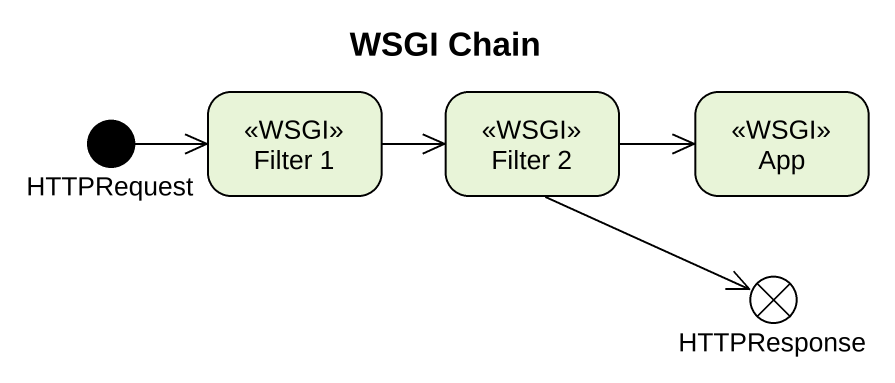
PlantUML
@startuml
title WSGI Chain
hide empty description
state "Filter 1" as Filter_1 <<WSGI>>
state "Filter 2" as Filter_2 <<WSGI>>
state App <<WSGI>>
state HTTPRequest <<start>>
state HTTPResponse <<end>>
Filter_1 -right-> Filter_2
Filter_2 -right-> App
Filter_2 --> HTTPResponse
HTTPRequest -right-> Filter_1
@enduml
